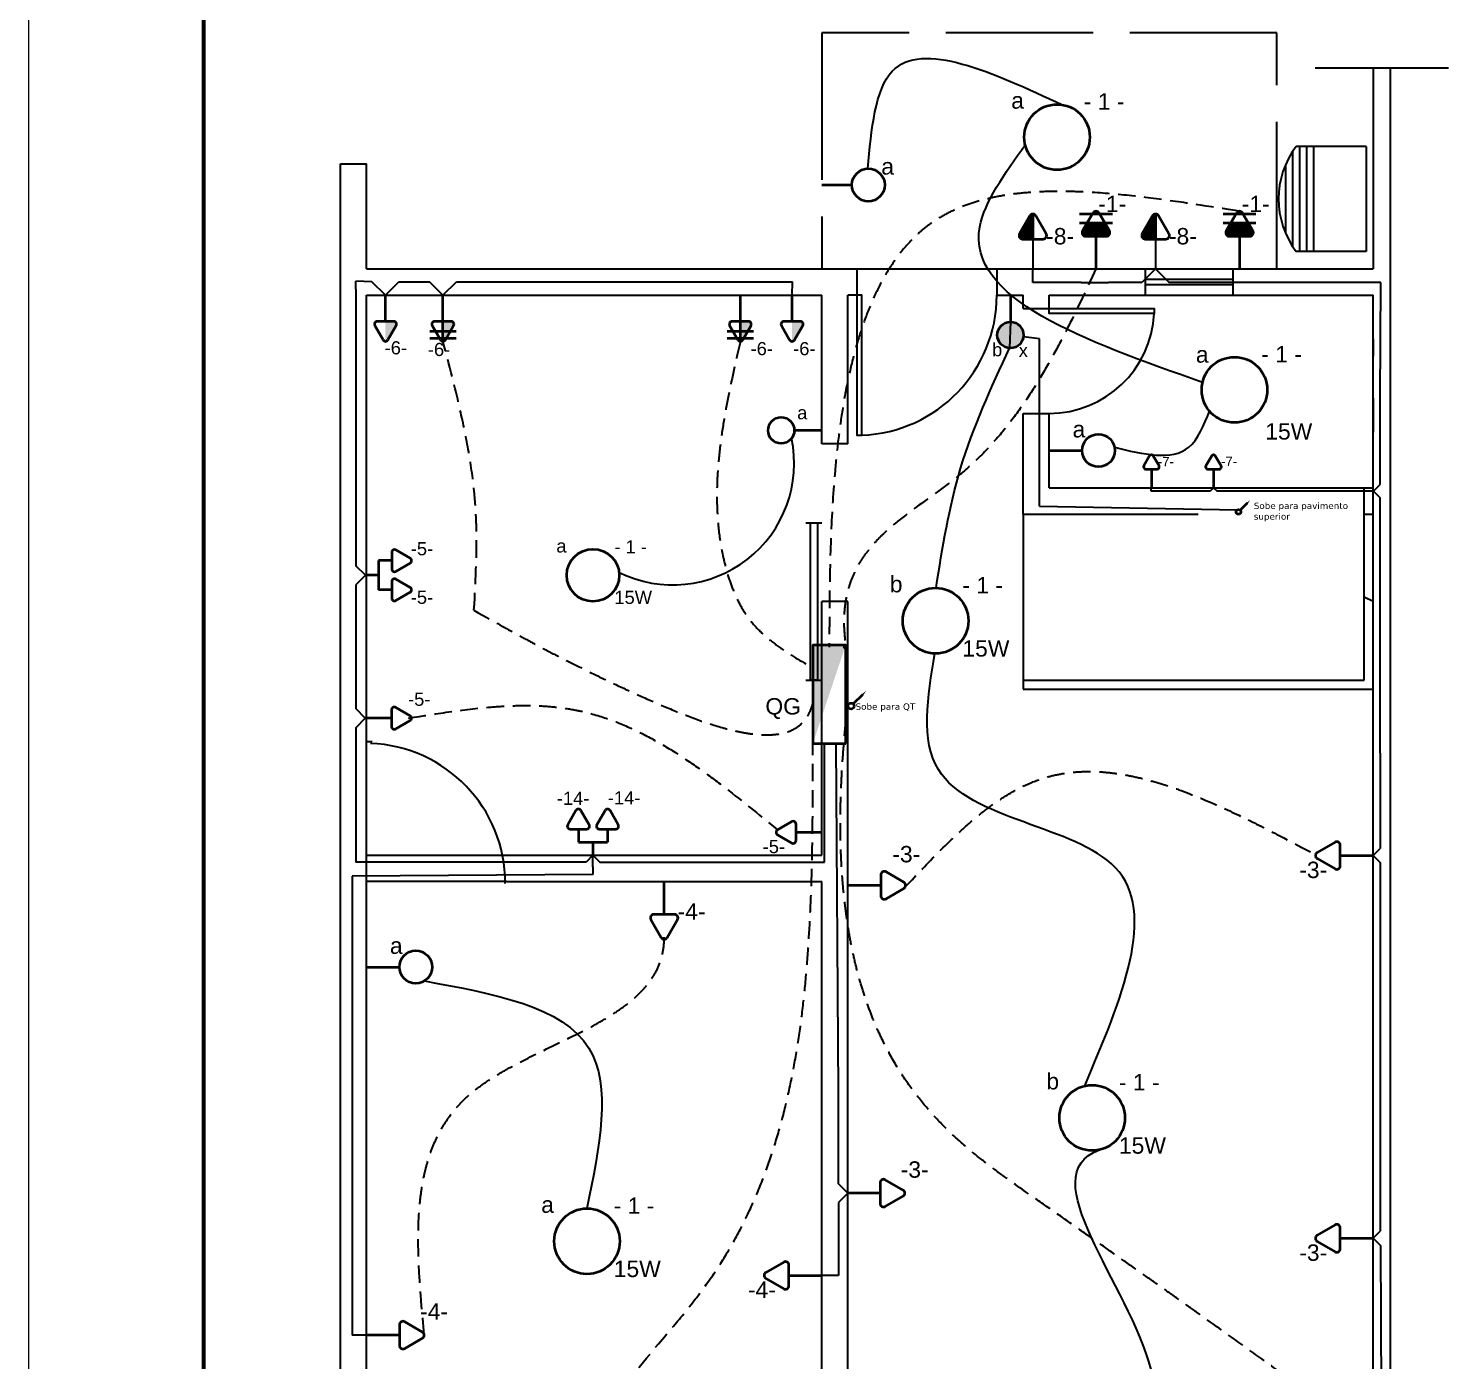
# Model space of a CAD drawing. Header units: millimetres. Extents: x 117864 to 253185, y 7775 to 37034.
# Drawn here: x 117864 to 125978, y 19373 to 26984 of the extents above; entities that cross this region are included whole.
import ezdxf

# ---------------------------------------------------------------- set-up
doc = ezdxf.new("R2010")
doc.units = ezdxf.units.MM
doc.header["$LTSCALE"] = 200
for name, pattern in [('ACAD_ISO02W100', [15, 12, -3]), ('ACAD_ISO04W100', [30, 24, -3, 0, -3]), ('DASHED', [0.75, 0.5, -0.25])]:
    doc.linetypes.add(name, pattern=pattern)
for name, color, linetype, lineweight in [('arquitetonico', 7, 'Continuous', 9), ('Eletrodutos', 4, 'Continuous', 60), ('simbologia', 2, 'Continuous', 40)]:
    doc.layers.add(name, color=color, linetype=linetype, lineweight=lineweight)
doc.layers.add('Texto', color=9, linetype='Continuous')
doc.styles.add('style1', font='arial.ttf')

msp = doc.modelspace()

# ---------------------------------------------------------------- hatches: boundary and pattern name
at = {"layer": 'simbologia'}
h = msp.add_hatch(dxfattribs=at)
h.set_pattern_fill('ANSI31', color=256, scale=10, angle=90.00000000000001)
h.set_pattern_definition([(135, (121950.6251397538, -48767.94797492339), (-0.8838834764831844, -0.8838834764831844), [])])
h.paths.add_polyline_path([(123887.3205080762, 25827.32743199805, 0.577350269192313), (123904.6410161524, 25797.32743199697), (124022.6663141152, 25797.32743199697, 0.577350269192812), (124039.9868221913, 25827.32743199807), (124012.7489979348, 25874.50472749691), (123914.5583323326, 25874.50472749691)], flags=16)
h.paths.add_polyline_path([(123887.3205080762, 25827.32743199805, 0.577350269192313), (123904.6410161524, 25797.32743199697), (124022.6663141152, 25797.32743199697, 0.577350269192812), (124039.9868221913, 25827.32743199807), (123983.3429153915, 25925.43755651234), (123943.9644148758, 25925.43755651234)], flags=17)
h.paths.add_polyline_path([(123980.9741732091, 25929.5403383222, 0.5773502691840379), (123946.3331570582, 25929.54033832219), (123887.3205080762, 25827.32743199805, 0.577350269192313), (123904.6410161524, 25797.32743199697), (124022.6663141152, 25797.32743199697, 0.577350269192812), (124039.9868221913, 25827.32743199807)])
h = msp.add_hatch(dxfattribs=at)
h.set_pattern_fill('ANSI31', color=256, scale=10, angle=90.00000000000001)
h.set_pattern_definition([(135, (122770.6251397538, -48767.94797492338), (-0.8838834764831844, -0.8838834764831844), [])])
h.paths.add_polyline_path([(124707.3205080762, 25827.32743199806, 0.577350269192313), (124724.6410161524, 25797.32743199697), (124842.6663141152, 25797.32743199697, 0.577350269192812), (124859.9868221913, 25827.32743199808), (124832.7489979348, 25874.50472749692), (124734.5583323326, 25874.50472749692)], flags=16)
h.paths.add_polyline_path([(124707.3205080762, 25827.32743199806, 0.577350269192313), (124724.6410161524, 25797.32743199697), (124842.6663141152, 25797.32743199697, 0.577350269192812), (124859.9868221913, 25827.32743199808), (124803.3429153915, 25925.43755651234), (124763.9644148758, 25925.43755651234)], flags=17)
h.paths.add_polyline_path([(124800.9741732091, 25929.54033832221, 0.5773502691840379), (124766.3331570582, 25929.54033832219), (124707.3205080762, 25827.32743199806, 0.577350269192313), (124724.6410161524, 25797.32743199697), (124842.6663141152, 25797.32743199697, 0.577350269192812), (124859.9868221913, 25827.32743199808)])
h = msp.add_hatch(color=256, dxfattribs=at)
h.dxf.hatch_style = 1
h.paths.add_polyline_path([(119965.3268075952, 25286.17423751283, 0.5773502691923222), (119951.4704011343, 25310.17423751353), (119904.2602819493, 25310.17423751353), (119904.2602819493, 25196.40391245376, 0.2679491924281021), (119918.1166884096, 25204.40391245352)])
h = msp.add_hatch(color=256, dxfattribs=at)
h.dxf.hatch_style = 1
h.paths.add_polyline_path([(120293.7922307546, 25286.17423751289, 0.5773502691923222), (120279.9358242938, 25310.17423751359), (120232.7257051088, 25310.17423751359), (120232.7257051088, 25196.40391245382, 0.2679491924281021), (120246.5821115691, 25204.40391245359)])
h = msp.add_hatch(color=256, dxfattribs=at)
h.dxf.hatch_style = 1
h.paths.add_polyline_path([(121992.7433626929, 25286.17423751289, 0.5773502691923222), (121978.8869562321, 25310.17423751359), (121931.6768370471, 25310.17423751359), (121931.6768370471, 25196.40391245382, 0.2679491924281021), (121945.5332435073, 25204.40391245359)])
h = msp.add_hatch(color=256, dxfattribs=at)
h.dxf.hatch_style = 1
h.paths.add_polyline_path([(122288.1835802615, 25286.17423751283, 0.5773502691923222), (122274.3271738006, 25310.17423751353), (122227.1170546156, 25310.17423751353), (122227.1170546156, 25196.40391245376, 0.2679491924281021), (122240.9734610759, 25204.40391245352)])
for points in [[(123474.7525772909, 25160.32837329866, 1), (123474.7525772909, 25310.17423751359, 1)], [(122533.6536651343, 23460.96099540312), (122346.3463348662, 23460.96099540312), (122346.3463348664, 22899.03900459688)]]:
    msp.add_hatch(color=256, dxfattribs=at).paths.add_polyline_path(points)

# ---------------------------------------------------------------- linework, layer by layer
at = {"linetype": 'ACAD_ISO02W100', "lineweight": 30, "ltscale": 0.35}
for p, q in [((124996.6253342854, 26960.02010172853), (122396.6253342854, 26960.02010172853)), ((122396.6253342854, 26960.02010172853), (122396.6253342854, 25610.02010172853)), ((124996.6253342854, 25610.02010172853), (124996.6253342854, 26960.02010172853))]:
    msp.add_line(p, q, dxfattribs=at)
at = {"linetype": 'ACAD_ISO04W100', "lineweight": 30, "ltscale": 0.35}
msp.add_line((125215.1332919832, 26760.02010172853), (125978.1173765876, 26760.02010172853), dxfattribs=at)
at = {"lineweight": 30}
for p, q in [((125546.6253342854, 26760.02010172853), (125546.6253342854, 25610.02010172853)), ((125646.6253342854, 16610.02010172853), (125646.6253342854, 26760.02010172853)), ((125506.6253342854, 26310.02010172853), (125106.6253342854, 26310.02010172853)), ((125126.6253342854, 26310.02010172853), (125126.6253342854, 25710.02010172853)), ((125166.6253342854, 26310.02010172853), (125166.6253342854, 25710.02010172853)), ((125206.6253342854, 26310.02010172853), (125206.6253342854, 25710.02010172853)), ((125506.6253342854, 26310.02010172853), (125506.6253342854, 25710.02010172853)), ((119646.6253342854, 16610.02010172853), (119646.6253342854, 26210.02010172853)), ((119646.6253342854, 26210.02010172853), (119796.6253342854, 26210.02010172853)), ((119796.6253342854, 25610.02010172853), (119796.6253342854, 26210.02010172853)), ((125086.6253342854, 26281.31330105354), (125086.6253342854, 25738.72690240352)), ((125046.6253342854, 26205.97928115118), (125046.6253342854, 25814.06092230589)), ((125506.6253342854, 25710.02010172853), (125106.6253342854, 25710.02010172853)), ((119796.6253342854, 25610.02010172853), (125546.6253342854, 25610.02010172853)), ((122546.6253342854, 25610.02010172853), (122596.6253342854, 25610.02010172853)), ((122596.6253342854, 25610.02010172853), (122596.6253342854, 25460.02010172853)), ((123396.6253342854, 25610.02010172853), (123396.6253342854, 25460.02010172853)), ((124246.6253342854, 25460.02010172853), (124246.6253342854, 25610.02010172853)), ((124746.6253342854, 25460.02010172853), (124746.6253342854, 25610.02010172853)), ((124746.6253342854, 25550.02010172853), (124246.6253342854, 25550.02010172853)), ((124746.6253342854, 25520.02010172853), (124246.6253342854, 25520.02010172853)), ((119796.6253342854, 22260.02010172853), (119796.6253342854, 25460.02010172853)), ((119796.6253342854, 25460.02010172853), (122396.6253342854, 25460.02010172853)), ((122396.6253342854, 24610.02010172853), (122396.6253342854, 25460.02010172853)), ((122596.6253342854, 25460.02010172853), (122546.6253342854, 25460.02010172853)), ((122546.6253342854, 24610.02010172853), (122546.6253342854, 25460.02010172853)), ((123396.6253342854, 25460.02010172853), (123546.6253342854, 25460.02010172853)), ((123546.6253342854, 25385.02010172853), (123546.6253342854, 25460.02010172853)), ((123696.6253342854, 25460.02010172853), (125546.6253342854, 25460.02010172853)), ((123696.6253342854, 25385.02010172853), (123696.6253342854, 25460.02010172853)), ((125546.6253342854, 17760.02010172853), (125546.6253342854, 25460.02010172853)), ((123546.6253342854, 25385.02010172853), (123696.6253342854, 25385.02010172853)), ((125546.6253342854, 24872.52010172853), (125546.6253342854, 24678.09914288751)), ((123546.6253342854, 24210.02010172853), (123546.6253342854, 24785.02010172854)), ((123546.6253342854, 24785.02010172853), (123696.6253342854, 24785.02010172853)), ((123696.6253342854, 24360.02010172853), (123696.6253342854, 24785.02010172853)), ((122546.6253342854, 24610.02010172853), (122396.6253342854, 24610.02010172853)), ((123696.6253342854, 24360.02010172853), (125546.6253342854, 24360.02010172853)), ((123546.6253342854, 24210.02010172853), (124546.6253342854, 24210.02010172853)), ((123546.6253342854, 24210.02010172853), (123546.6253342854, 23210.02010172853)), ((125496.6253342854, 23260.02010172852), (125496.6253342854, 24210.02010172853)), ((125496.6253342854, 24210.02010172853), (125546.6253342854, 24210.02010172853)), ((125546.6253342854, 23210.02010172853), (125546.6253342854, 24210.02010172853)), ((122306.6253342854, 24160.02362204191), (122396.6253342854, 24160.02362204191)), ((122331.6253342854, 24160.02362204191), (122371.6253342854, 24160.02362204191)), ((122331.6253342854, 23260.02362204191), (122331.6253342854, 24160.02362204191)), ((122371.6253342854, 24160.02362204191), (122371.6253342854, 23260.02362204191)), ((122396.6253342854, 22260.02010172853), (122396.6253342854, 23710.02010172853)), ((122546.6253342855, 23710.02010172853), (122396.6253342855, 23710.02010172853)), ((122546.6253342854, 17760.02010172853), (122546.6253342854, 23710.02010172853)), ((125546.6253342854, 23710.02010172853), (125496.6253342854, 23735.02010172854)), ((122306.6253342854, 23260.02362204191), (122396.6253342854, 23260.02362204191)), ((122371.6253342854, 23260.02362204191), (122331.6253342854, 23260.02362204191)), ((123546.6253342854, 23260.02010172853), (125496.6253342854, 23260.02010172853)), ((123546.6253342854, 23210.02010172853), (125546.6253342854, 23210.02010172853)), ((120582.4370165605, 22260.02010172853), (122396.6253342854, 22260.02010172853)), ((119796.6253342854, 16610.02010172853), (119796.6253342854, 22110.02010172853)), ((120596.6253342854, 22110.02010172853), (122396.6253342854, 22110.02010172853)), ((122396.6253342854, 17610.02010172853), (122396.6253342854, 22110.02010172853))]:
    msp.add_line(p, q, dxfattribs=at)
at = {"linetype": 'ACAD_ISO02W100', "lineweight": 30, "ltscale": 0.3}
msp.add_line((125496.6253342854, 24210.02010172853), (125496.6253342855, 24360.02010172853), dxfattribs=at)
at = {"lineweight": 30}
for points in [[(122596.6253342854, 25460.02010172853), (122596.6253342854, 24660.02010172853), (122626.6253342854, 24660.02010172853), (122626.6253342854, 25460.02010172853)], [(123696.6253342854, 25385.02010172853), (124296.6253342854, 25385.02010172853), (124296.6253342854, 25355.02010172853), (123696.6253342854, 25355.02010172853)]]:
    msp.add_lwpolyline(points, close=True, dxfattribs=at)
at = {"color": 0, "lineweight": 30}
msp.add_lwpolyline([(125546.6253342854, 25208.02344821554), (125546.6253342854, 25112.01675524153)], dxfattribs=at)
at = {"lineweight": 30}
msp.add_lwpolyline([(119796.6253342854, 22110.02010172853), (119796.6253342854, 22910.02010172853), (119826.6253342854, 22910.02010172853), (119826.6253342854, 22909.45740383545)], dxfattribs=at)
for centre, radius, start, end in [((125506.6253342854, 26010.02010172853), 500, 143.1301023534785, 216.8698976460003), ((122596.6253342854, 25460.02010172853), 800, 272.1490956271978, 0), ((123696.6253342854, 25385.02010172856), 600, 270, 357.1340160172342), ((119789.0436657785, 22099.9006103689), 800, 0, 87.85090437280164)]:
    msp.add_arc(centre, radius, start, end, dxfattribs=at)
at = {"layer": 'arquitetonico'}
msp.add_line((117864.2424207351, 29211.17200262638), (117864.2424207351, 8211.172002626321), dxfattribs=at)
at = {"layer": 'arquitetonico', "lineweight": 30}
for p, q in [((119789.8104346008, 22260.02010172853), (122389.8104346008, 22260.02010172853)), ((120596.6253342854, 22110.02010172853), (119796.6253342854, 22110.02010172853))]:
    msp.add_line(p, q, dxfattribs=at)
at = {"layer": 'Eletrodutos'}
msp.add_line((118864.2424207351, 28861.17200262638), (118864.2424207351, 8561.172002626321), dxfattribs=at)
at = {"layer": 'Eletrodutos', "lineweight": 30}
for p, q in [((123602.6579156208, 25532.14996160858), (123602.8994410758, 25610.02010172853)), ((124304.2851962894, 25610.02010172853), (124226.4150561694, 25532.14996160858)), ((124304.2851962894, 25610.02010172853), (124382.1553364094, 25532.14996160858)), ((119735.1600162952, 25495.39191437253), (119735.1600162952, 25540)), ((119827.1401918389, 25537.14019183889), (119735.1600162952, 25540)), ((119904.2602819493, 25460.02010172853), (119827.1401918389, 25537.14019183889)), ((119904.2602819493, 25460.02010172853), (119981.3803720596, 25537.14019183889)), ((119981.3803720596, 25537.14019183889), (120155.6056149984, 25537.14019183889)), ((120232.7257051088, 25460.02010172853), (120155.6056149984, 25537.14019183889)), ((120232.7257051088, 25460.02010172853), (120309.8457952192, 25537.14019183889)), ((120309.8457952192, 25537.14019183889), (121854.5567469367, 25537.14019183889)), ((121854.5567469367, 25537.14019183889), (122230, 25537.14019183889)), ((122008.7969271574, 25537.14019183889), (122149.9969645052, 25537.1401918389)), ((122227.1170546156, 25460.02010172853), (122230, 25537.14019183889)), ((123879.7302327491, 25532.14996160858), (123602.6579156208, 25532.14996160858)), ((123879.7302327491, 25532.14996160858), (124035.470512989, 25532.14996160857)), ((124226.4150561694, 25532.14996160858), (124035.470512989, 25532.14996160857)), ((125590.0938413774, 25532.14996160858), (124382.1553364094, 25532.14996160858)), ((125588.0335228909, 24872.58854365174), (125590.0938413774, 25532.14996160858)), ((123640.2789994199, 25210), (123549.0028390369, 25222.31419181376)), ((123640.2789994199, 24254.13786755074), (123640.2789994199, 25210)), ((125588.0335228909, 24378.0506351659), (125588.0335228909, 24872.58854365174)), ((124279.2485715023, 24340.47504370625), (124279.2485715023, 24360.02010172853)), ((124279.2485715023, 24360.02010172853), (124279.2485715023, 24360.02010172853)), ((124280.0018732043, 24360.02010172853), (124279.2485715023, 24359.23780884486)), ((124634.8624192867, 24360.02010172853), (124616.0416863087, 24340.47504370625)), ((124634.8624192867, 24360.02010172853), (124655.1596783542, 24340.47504370625)), ((125550, 24340.01711227502), (125588.0335228909, 24378.05063516589)), ((124616.0416863087, 24340.47504370625), (124279.2485715023, 24340.47504370625)), ((125550, 24340.01711227502), (124655.1596783541, 24340.47504370625)), ((125550, 24340.01711227502), (125588.0335228909, 24301.98358938413)), ((125588.0335228909, 22843.22857280704), (125588.0335228909, 24301.98358938412)), ((123640.2789994199, 24254.13786755074), (124771.4010586327, 24234.17078188514)), ((122413.3810070681, 22221.12922876326), (122413.3810070681, 22899.03900459688)), ((122493.3126671427, 20910), (122480, 22899.03900459688)), ((125588.0335228909, 22843.22857280704), (125588.0335228909, 22298.60419819955)), ((119735.1600162952, 22713.48222526792), (119735.1600162952, 22604.18138865688)), ((125546.6253342854, 22258.56089525344), (125548.0426012869, 22258.56089525344)), ((125548.0164106158, 22258.58708592452), (125588.0335228909, 22298.60419819954)), ((125548.0164106158, 22258.58708592452), (125588.0335228909, 22218.5699736495)), ((121089.8104346008, 22194.49876680551), (121089.8104346008, 22150)), ((125588.0335228909, 22218.5699736495), (125588.0335228909, 20111.8834864131)), ((121089.8104346008, 22150), (119714.2524339072, 22140.10254948123)), ((119714.2524339072, 22140.10254948123), (119714.2524339072, 19517.58452312008)), ((122546.6253342855, 22088.44454394922), (122546.6253342855, 22088.44454394922)), ((122493.3126671427, 20383.31266714272), (122493.3126671427, 20910)), ((122546.6253342854, 20330), (122493.3126671427, 20383.31266714272)), ((122546.6253342854, 20330), (122493.3126671427, 20276.68733285729)), ((122493.3126671427, 20276.68733285728), (122493.3126671427, 19900)), ((125548.0426012869, 20071.84018346702), (125546.6253342854, 20071.84018346702)), ((125548.0164106158, 20071.8663741381), (125588.0335228909, 20111.88348641311)), ((125548.0164106158, 20071.8663741381), (125588.2765592287, 20031.60622552527)), ((125588.2765592287, 20031.60622552526), (125600.5491094709, 17999.92127366853)), ((122493.3126671427, 19900), (122493.3126671427, 19860)), ((122493.3126671427, 19860), (122396.6253342854, 19860)), ((119796.6253342854, 19518.5861848843), (119714.2524339072, 19518.5861848843))]:
    msp.add_line(p, q, dxfattribs=at)
at = {"layer": 'Eletrodutos', "lineweight": 30, "ltscale": 100}
for p, q in [((119735.1600162952, 25495.39191437253), (119735.1600162952, 23914.67052003408)), ((119789.8104346008, 23860.02010172853), (119735.1600162952, 23914.67052003408)), ((119789.8104346008, 23860.02010172853), (119735.1600162952, 23805.36968342298)), ((119735.1600162952, 23805.36968342297), (119735.1600162952, 23097.66223885174)), ((119789.0436657786, 23043.77858936833), (119734.3932474731, 23098.42900767388)), ((119789.0436657786, 23043.77858936833), (119734.3932474731, 22989.12817106281)), ((119735.1600162952, 22989.89493988497), (119735.1600162952, 22713.48222526792)), ((119735.1600162952, 22604.18138865688), (119735.1600162952, 22221.12922876326)), ((121089.8104346008, 22260.02010172853), (121050.9195616355, 22221.12922876326)), ((121089.8104346008, 22194.49876680551), (121089.8104346008, 22260.02010172853)), ((121089.8104346008, 22260.02010172853), (121128.701307566, 22221.12922876326)), ((121050.9195616355, 22221.12922876326), (119735.1600162952, 22221.12922876326)), ((121128.701307566, 22221.12922876326), (122413.3810070681, 22221.12922876326))]:
    msp.add_line(p, q, dxfattribs=at)
at = {"layer": 'Eletrodutos', "lineweight": 30}
msp.add_lwpolyline([(121238.7851285252, 23876.15464827216, 0.6255545410797234), (122224.5700953315, 24642.4103026427, 3.386701794839015)], format="xyb", dxfattribs=at)
for points in [[(122659.8825672722, 26183.60398750359), (122800, 26740), (123773.0896421892, 26547.78866137368)], [(124572.2858311915, 24961.78673585674), (123300, 25850), (123558.8549507384, 26319.7264824685)], [(123049.9614278435, 23787.28838285234), (123190, 24470), (123469.8403138576, 25157.56967200167)], [(124069.3697320405, 24591.14309948729), (124493.9228726714, 24591.14309948729), (124611.8492350241, 24798.44413254994)], [(123898.9493306654, 20942.34862364614), (124073.7655695686, 22190.73689053641), (123063.2807207385, 22749.51250097833), (123042.4536511218, 23412.75530684067)], [(120126.7231669344, 21542.14814217527), (121066.4750668902, 21158.5857927535), (121055.5862903828, 20242.35523864075)], [(123625.091820996, 18059.7118301575), (124279.078909069, 19321.86246239292), (123984.5031499928, 20577.63409434089), (124007.3892446407, 20585.15064006785)]]:
    msp.add_spline(points, degree=3, dxfattribs=at)
at = {"layer": 'Eletrodutos', "linetype": 'DASHED', "lineweight": 30}
for points in [[(124783.6536651337, 25939.54033832198), (123020, 25870), (122440, 23460.96099540312), (122440, 23450)], [(123963.6536651336, 25610.02010172853), (123177.7250075503, 24427.81990386648), (122533.6536651339, 23460.96099540312), (122533.6536651339, 23440), (122520, 23450)], [(120410, 23660), (120420, 24230), (120232.7257051088, 25196.40391245359)], [(121931.6768370471, 25196.40391245359), (121834.0194610743, 23962.4041866064), (121990, 23600), (122346.3463348662, 23330)], [(120410, 23660), (121340, 23180), (122346.3463348662, 23130), (122346.3463348662, 23180), (122340, 23190)], [(120036.6598550534, 23043.77858936833), (120990, 23090), (122144.22967494, 22405.27106895793)], [(120322.3562171962, 15644.06770414868), (121230, 19180), (121760, 19840), (122346.3463348662, 22899.03900459688)], [(122866.1455708791, 22071.12403587369), (123650.0250773065, 22696.44585517311), (125217.8254626551, 22263.88026296454)], [(120126.1455708789, 19518.58618488427), (120360, 20870), (121496.6253342854, 21780.49986513507), (121496.6253342854, 21800.49986513495)]]:
    msp.add_spline(points, degree=3, dxfattribs=at)
msp.add_open_spline([(125289.6461822822, 19110), (124837.4276435993, 19436.26600991381), (124084.2931107503, 19979.63647782218), (122350, 21180), (122533.6536651339, 23010)], degree=3, knots=[0, 0, 0, 0, 2011.31703465853, 3349.690881140742, 3349.690881140742, 3349.690881140742, 3349.690881140742], dxfattribs=at)
at = {"layer": 'simbologia'}
for p, q in [((122396.6253342854, 26090), (122569.2789048301, 26090)), ((123585.5789330004, 25913.31296315056), (123526.5662840186, 25811.10005682672)), ((123602.8994410758, 25923.31296315056), (123602.8994410758, 25781.10005682532)), ((123679.2325981332, 25811.10005682672), (123620.2199491513, 25913.31296315056)), ((123870, 25925.43755651234), (124057.3073302676, 25925.43755651234)), ((124286.9646882141, 25913.31296315056), (124227.9520392322, 25811.10005682672)), ((124304.2851962894, 25923.31296315056), (124304.2851962894, 25781.10005682532)), ((124380.6183533469, 25811.10005682672), (124321.6057043649, 25913.31296315056)), ((124690, 25925.43755651234), (124877.3073302676, 25925.43755651234)), ((123870, 25874.50472749691), (124057.3073302676, 25874.50472749691)), ((124690, 25874.50472749692), (124877.3073302676, 25874.50472749692)), ((123543.8867920942, 25781.10005682532), (123661.9120900575, 25781.10005682532)), ((123963.6536651336, 25797.32743199697), (123963.6536651336, 25610.02010172853)), ((124245.2725473078, 25781.10005682532), (124363.2978452711, 25781.10005682532)), ((124783.6536651336, 25797.32743199697), (124783.6536651336, 25610.02010172854)), ((119904.2602819493, 25310.17423751359), (119904.2602819493, 25460.02010172853)), ((120232.7257051088, 25310.17423751359), (120232.7257051088, 25460.02010172853)), ((121931.6768370471, 25310.17423751359), (121931.6768370471, 25460.02010172853)), ((122227.1170546156, 25310.17423751359), (122227.1170546156, 25460.02010172853)), ((123474.752577291, 25460.02010172853), (123474.752577291, 25310.17423751359)), ((120307.6486372158, 25253.28907498359), (120157.8027730017, 25253.28907498359)), ((120232.7257051088, 25196.40391245359), (120232.7257051088, 25310.17423751359)), ((122006.5997691541, 25253.28907498359), (121856.75390494, 25253.28907498359)), ((121931.6768370471, 25196.40391245359), (121931.6768370471, 25310.17423751359)), ((120307.6486372158, 25212.54281177107), (120157.8027730017, 25212.54281177107)), ((122006.5997691541, 25212.54281177107), (121856.75390494, 25212.54281177107)), ((122396.6253342854, 24687.90545135597), (122239.9645703858, 24687.90545135597)), ((123696.6253342854, 24572.52010172853), (123883.9326645539, 24572.52010172853)), ((124280.0018732043, 24467.15900531561), (124280.0018732043, 24360.02010172853)), ((124634.8624192867, 24467.15900531561), (124634.8624192867, 24360.02010172853)), ((124827.8187863592, 24272.30932118538), (124787.3155588903, 24231.80609371711)), ((119939.6562988148, 23943.48789725855), (119864.7333667078, 23943.48789725855)), ((119864.7333667078, 23943.48789725855), (119864.7333667078, 23776.55230619839)), ((119864.7333667078, 23860.02010172853), (119789.8104346008, 23860.02010172853)), ((119939.6562988148, 23776.55230619839), (119864.7333667078, 23776.55230619839)), ((122629.2849458325, 23177.41925000867), (122576.8694912482, 23125.00379542521)), ((119938.8895299935, 23043.77858936833), (119789.0436657786, 23043.77858936833)), ((121006.3426390707, 22409.86596594253), (121006.3426390707, 22334.94303383553)), ((121173.2782301309, 22409.86596594253), (121173.2782301309, 22334.94303383553)), ((121006.3426390707, 22334.94303383553), (121173.2782301309, 22334.94303383553)), ((121089.8104346008, 22334.94303383553), (121089.8104346008, 22260.02010172853)), ((122250, 22391.41466249753), (122396.6253342854, 22391.41466249753)), ((125359.318004017, 22258.56089525344), (125546.6253342854, 22258.56089525344)), ((121496.6253342854, 21922.71277146009), (121496.6253342854, 22110.02010172853)), ((122733.9326645539, 22088.44454394922), (122546.6253342855, 22088.44454394922)), ((119796.6253342854, 21621.8763066993), (119983.9326645539, 21621.8763066993)), ((122730, 20330), (122546.6253342854, 20330)), ((125359.318004017, 20071.84018346702), (125546.6253342854, 20071.84018346702)), ((122209.318004017, 19860.02010172853), (122396.6253342854, 19860.02010172853)), ((119983.9326645539, 19518.5861848843), (119796.6253342854, 19518.5861848843))]:
    msp.add_line(p, q, dxfattribs=at)
at = {"layer": 'simbologia', "linetype": 'Continuous'}
for p, q in [((123602.8994410758, 25849.17987075972), (123568.444337924, 25883.63497391154)), ((123602.8994410758, 25850.94763771268), (123569.0913855367, 25884.75569325176)), ((123602.8994410758, 25852.71540466565), (123569.7384331495, 25885.87641259197)), ((123602.8994410758, 25854.48317161862), (123570.3854807623, 25886.99713193216)), ((123602.8994410758, 25856.25093857158), (123571.032528375, 25888.11785127236)), ((123602.8994410758, 25858.01870552455), (123571.6795759878, 25889.23857061256)), ((123602.8994410758, 25859.78647247751), (123572.3266236005, 25890.35928995279)), ((123602.8994410758, 25861.55423943049), (123572.9736712133, 25891.48000929298)), ((123602.8994410758, 25863.32200638345), (123573.6207188261, 25892.60072863317)), ((123602.8994410758, 25865.08977333641), (123574.2677664388, 25893.72144797338)), ((123602.8994410758, 25866.85754028938), (123574.9148140516, 25894.84216731359)), ((123602.8994410758, 25868.62530724236), (123575.5618616644, 25895.9628866538)), ((123602.8994410758, 25870.39307419531), (123576.2089092771, 25897.08360599399)), ((123602.8994410758, 25872.16084114827), (123576.8559568899, 25898.20432533418)), ((123602.8994410758, 25873.92860810124), (123577.5030045027, 25899.32504467439)), ((123602.8994410758, 25875.69637505422), (123578.1500521154, 25900.4457640146)), ((123602.8994410758, 25877.46414200717), (123578.7970997282, 25901.56648335481)), ((123602.8994410758, 25879.23190896014), (123579.4441473409, 25902.687202695)), ((123602.8994410758, 25880.9996759131), (123580.0911949537, 25903.80792203519)), ((123602.8994410758, 25882.76744286608), (123580.7382425665, 25904.92864137542)), ((123602.8994410758, 25884.53520981903), (123581.3852901792, 25906.04936071561)), ((123602.8994410758, 25886.302976772), (123582.032337792, 25907.1700800558)), ((123602.8994410758, 25888.07074372497), (123582.6793854048, 25908.29079939601)), ((123602.8994410758, 25889.83851067795), (123583.3264330175, 25909.41151873622)), ((123602.8994410758, 25891.6062776309), (123583.9734806303, 25910.53223807641)), ((123602.8994410758, 25893.37404458386), (123584.6205282431, 25911.65295741661)), ((123602.8994410758, 25895.14181153683), (123585.2675758558, 25912.77367675683)), ((123602.8994410758, 25896.90957848981), (123585.9228016959, 25913.88621786967)), ((123602.8994410758, 25898.67734544276), (123586.6307267993, 25914.94605971931)), ((123602.8994410758, 25900.44511239574), (123587.3962634792, 25915.94828999233)), ((123602.8994410758, 25902.21287934871), (123588.2179642194, 25916.89435620516)), ((123602.8994410758, 25903.98064630167), (123589.0950879364, 25917.78499944105)), ((123602.8994410758, 25905.74841325465), (123590.0275548595, 25918.62029947093)), ((123602.8994410758, 25907.5161802076), (123591.0159417539, 25919.3996795295)), ((123602.8994410758, 25909.28394716057), (123592.0615168069, 25920.12187142951)), ((123602.8994410758, 25911.05171411354), (123593.1663192359, 25920.78483595344)), ((123602.8994410758, 25912.81948106652), (123594.3332957951, 25921.38562634723)), ((123602.8994410758, 25914.58724801947), (123595.5665170043, 25921.92017209096)), ((123602.8994410758, 25916.35501497243), (123596.871514, 25922.38294204825)), ((123602.8994410758, 25918.1227819254), (123598.2558104289, 25922.76641257232)), ((123602.8994410758, 25919.89054887838), (123599.7297910763, 25923.06019887791)), ((123602.8994410758, 25921.65831583133), (123601.3081957912, 25923.24956111598)), ((124304.2851962894, 25849.17987075972), (124269.8300931376, 25883.63497391154)), ((124304.2851962894, 25850.94763771268), (124270.4771407503, 25884.75569325176)), ((124304.2851962894, 25852.71540466565), (124271.1241883631, 25885.87641259197)), ((124304.2851962894, 25854.48317161862), (124271.7712359759, 25886.99713193216)), ((124304.2851962894, 25856.25093857158), (124272.4182835886, 25888.11785127236)), ((124304.2851962894, 25858.01870552455), (124273.0653312014, 25889.23857061256)), ((124304.2851962894, 25859.78647247751), (124273.7123788142, 25890.35928995279)), ((124304.2851962894, 25861.55423943049), (124274.3594264269, 25891.48000929298)), ((124304.2851962894, 25863.32200638345), (124275.0064740397, 25892.60072863317)), ((124304.2851962894, 25865.08977333641), (124275.6535216524, 25893.72144797338)), ((124304.2851962894, 25866.85754028938), (124276.3005692652, 25894.84216731359)), ((124304.2851962894, 25868.62530724236), (124276.947616878, 25895.9628866538)), ((124304.2851962894, 25870.39307419531), (124277.5946644908, 25897.08360599399)), ((124304.2851962894, 25872.16084114827), (124278.2417121035, 25898.20432533418)), ((124304.2851962894, 25873.92860810124), (124278.8887597163, 25899.32504467439)), ((124304.2851962894, 25875.69637505422), (124279.535807329, 25900.4457640146)), ((124304.2851962894, 25877.46414200717), (124280.1828549418, 25901.56648335481)), ((124304.2851962894, 25879.23190896014), (124280.8299025546, 25902.687202695)), ((124304.2851962894, 25880.9996759131), (124281.4769501673, 25903.80792203519)), ((124304.2851962894, 25882.76744286608), (124282.1239977801, 25904.92864137542)), ((124304.2851962894, 25884.53520981903), (124282.7710453929, 25906.04936071561)), ((124304.2851962894, 25886.302976772), (124283.4180930056, 25907.1700800558)), ((124304.2851962894, 25888.07074372497), (124284.0651406184, 25908.29079939601)), ((124304.2851962894, 25889.83851067795), (124284.7121882311, 25909.41151873622)), ((124304.2851962894, 25891.6062776309), (124285.3592358439, 25910.53223807641)), ((124304.2851962894, 25893.37404458386), (124286.0062834567, 25911.65295741661)), ((124304.2851962894, 25895.14181153683), (124286.6533310694, 25912.77367675683)), ((124304.2851962894, 25896.90957848981), (124287.3085569096, 25913.88621786967)), ((124304.2851962894, 25898.67734544276), (124288.0164820129, 25914.94605971931)), ((124304.2851962894, 25900.44511239574), (124288.7820186928, 25915.94828999233)), ((124304.2851962894, 25902.21287934871), (124289.603719433, 25916.89435620516)), ((124304.2851962894, 25903.98064630167), (124290.4808431501, 25917.78499944105)), ((124304.2851962894, 25905.74841325465), (124291.4133100731, 25918.62029947093)), ((124304.2851962894, 25907.5161802076), (124292.4016969675, 25919.3996795295)), ((124304.2851962894, 25909.28394716057), (124293.4472720205, 25920.12187142951)), ((124304.2851962894, 25911.05171411354), (124294.5520744495, 25920.78483595344)), ((124304.2851962894, 25912.81948106652), (124295.7190510087, 25921.38562634723)), ((124304.2851962894, 25914.58724801947), (124296.9522722179, 25921.92017209096)), ((124304.2851962894, 25916.35501497243), (124298.2572692136, 25922.38294204825)), ((124304.2851962894, 25918.1227819254), (124299.6415656425, 25922.76641257232)), ((124304.2851962894, 25919.89054887838), (124301.1155462899, 25923.06019887791)), ((124304.2851962894, 25921.65831583133), (124302.6939510048, 25923.24956111598)), ((123545.4678013496, 25781.10005682532), (123523.9448601396, 25802.62299803532)), ((123547.2355683025, 25781.10005682532), (123524.1294617551, 25804.20616337282)), ((123549.0033352555, 25781.10005682532), (123524.4192298933, 25805.68416218751)), ((123550.7711022085, 25781.10005682532), (123524.7991957685, 25807.07196326525)), ((123552.5388691614, 25781.10005682531), (123525.2588288798, 25808.38009710697)), ((123554.3066361144, 25781.10005682532), (123525.7905067986, 25809.61618614112)), ((123556.0744030674, 25781.10005682532), (123526.3886277296, 25810.78583216309)), ((123557.8421700203, 25781.10005682534), (123527.0332907071, 25811.90893613861)), ((123559.6099369733, 25781.10005682532), (123527.6803383198, 25813.02965547881)), ((123561.3777039263, 25781.10005682532), (123528.3273859326, 25814.150374819)), ((123563.1454708792, 25781.10005682532), (123528.9744335454, 25815.27109415921)), ((123564.9132378322, 25781.10005682534), (123529.6214811581, 25816.39181349942)), ((123566.6810047852, 25781.10005682532), (123530.2685287709, 25817.51253283961)), ((123568.4487717381, 25781.10005682532), (123530.9155763837, 25818.6332521798)), ((123570.2165386911, 25781.10005682532), (123531.5626239964, 25819.75397152003)), ((123571.9843056441, 25781.10005682532), (123532.2096716092, 25820.87469086023)), ((123573.752072597, 25781.10005682532), (123532.8567192219, 25821.99541020041)), ((123575.51983955, 25781.10005682532), (123533.5037668347, 25823.11612954062)), ((123577.287606503, 25781.10005682532), (123534.1508144475, 25824.23684888083)), ((123579.0553734559, 25781.10005682534), (123534.7978620602, 25825.35756822104)), ((123580.8231404089, 25781.10005682532), (123535.444909673, 25826.47828756124)), ((123582.5909073619, 25781.10005682532), (123536.0919572858, 25827.59900690142)), ((123584.3586743148, 25781.10005682532), (123536.7390048985, 25828.71972624163)), ((123586.1264412678, 25781.10005682532), (123537.3860525113, 25829.84044558185)), ((123587.8942082208, 25781.10005682532), (123538.0331001241, 25830.96116492205)), ((123589.6619751737, 25781.10005682532), (123538.6801477368, 25832.08188426224)), ((123591.4297421267, 25781.10005682532), (123539.3271953496, 25833.20260360245)), ((123593.1975090797, 25781.10005682532), (123539.9742429623, 25834.32332294266)), ((123594.9652760326, 25781.10005682532), (123540.6212905751, 25835.44404228285)), ((123596.7330429856, 25781.10005682532), (123541.2683381879, 25836.56476162306)), ((123598.5008099386, 25781.10005682532), (123541.9153858006, 25837.68548096325)), ((123600.2685768915, 25781.10005682532), (123542.5624334134, 25838.80620030346)), ((123602.0363438445, 25781.10005682532), (123543.2094810262, 25839.92691964367)), ((123602.8994410758, 25782.00472654699), (123543.8565286389, 25841.04763898387)), ((123602.8994410758, 25783.77249349996), (123544.5035762517, 25842.16835832407)), ((123602.8994410758, 25785.54026045292), (123545.1506238645, 25843.28907766427)), ((123602.8994410758, 25787.3080274059), (123545.7976714772, 25844.40979700448)), ((123602.8994410758, 25789.07579435885), (123546.44471909, 25845.53051634468)), ((123602.8994410758, 25790.84356131182), (123547.0917667028, 25846.65123568487)), ((123602.8994410758, 25792.61132826479), (123547.7388143155, 25847.77195502508)), ((123602.8994410758, 25794.37909521777), (123548.3858619283, 25848.89267436528)), ((123602.8994410758, 25796.14686217072), (123549.0329095411, 25850.01339370548)), ((123602.8994410758, 25797.9146291237), (123549.6799571538, 25851.13411304567)), ((123602.8994410758, 25799.68239607666), (123550.3270047666, 25852.25483238589)), ((123602.8994410758, 25801.45016302963), (123550.9740523793, 25853.3755517261)), ((123602.8994410758, 25803.21792998259), (123551.6210999921, 25854.49627106628)), ((123602.8994410758, 25804.98569693556), (123552.2681476049, 25855.61699040649)), ((123602.8994410758, 25806.75346388853), (123552.9151952176, 25856.7377097467)), ((123602.8994410758, 25808.52123084149), (123553.5622428304, 25857.8584290869)), ((123602.8994410758, 25810.28899779446), (123554.2092904431, 25858.97914842711)), ((123602.8994410758, 25812.05676474742), (123554.8563380559, 25860.09986776731)), ((123602.8994410758, 25813.82453170039), (123555.5033856687, 25861.2205871075)), ((123602.8994410758, 25815.59229865336), (123556.1504332815, 25862.34130644772)), ((123602.8994410758, 25817.36006560634), (123556.7974808942, 25863.46202578793)), ((123602.8994410758, 25819.12783255929), (123557.444528507, 25864.58274512812)), ((123602.8994410758, 25820.89559951225), (123558.0915761197, 25865.70346446832)), ((123602.8994410758, 25822.66336646522), (123558.7386237325, 25866.82418380852)), ((123602.8994410758, 25824.4311334182), (123559.3856713453, 25867.94490314875)), ((123602.8994410758, 25826.19890037115), (123560.032718958, 25869.06562248894)), ((123602.8994410758, 25827.96666732412), (123560.6797665708, 25870.18634182912)), ((123602.8994410758, 25829.73443427708), (123561.3268141836, 25871.30706116933)), ((123602.8994410758, 25831.50220123006), (123561.9738617963, 25872.42778050955)), ((123602.8994410758, 25833.26996818301), (123562.6209094091, 25873.54849984974)), ((123602.8994410758, 25835.03773513598), (123563.2679570218, 25874.66921918993)), ((123602.8994410758, 25836.80550208894), (123563.9150046346, 25875.78993853014)), ((123602.8994410758, 25838.57326904192), (123564.5620522474, 25876.91065787035)), ((123602.8994410758, 25840.34103599488), (123565.2090998601, 25878.03137721054)), ((123602.8994410758, 25842.10880294784), (123565.8561474729, 25879.15209655074)), ((123602.8994410758, 25843.87656990081), (123566.5031950857, 25880.27281589094)), ((123602.8994410758, 25845.64433685379), (123567.1502426984, 25881.39353523115)), ((123602.8994410758, 25847.41210380674), (123567.7972903112, 25882.51425457135)), ((124246.8535565632, 25781.10005682532), (124225.3306153532, 25802.62299803532)), ((124248.6213235162, 25781.10005682532), (124225.5152169687, 25804.20616337282)), ((124250.3890904691, 25781.10005682532), (124225.8049851069, 25805.68416218751)), ((124252.1568574221, 25781.10005682532), (124226.1849509822, 25807.07196326525)), ((124253.9246243751, 25781.10005682531), (124226.6445840934, 25808.38009710697)), ((124255.692391328, 25781.10005682532), (124227.1762620122, 25809.61618614112)), ((124257.460158281, 25781.10005682532), (124227.7743829432, 25810.78583216309)), ((124259.227925234, 25781.10005682534), (124228.4190459207, 25811.90893613861)), ((124260.9956921869, 25781.10005682532), (124229.0660935334, 25813.02965547881)), ((124262.7634591399, 25781.10005682532), (124229.7131411462, 25814.150374819)), ((124264.5312260929, 25781.10005682532), (124230.360188759, 25815.27109415921)), ((124266.2989930458, 25781.10005682534), (124231.0072363717, 25816.39181349942)), ((124268.0667599988, 25781.10005682532), (124231.6542839845, 25817.51253283961)), ((124269.8345269518, 25781.10005682532), (124232.3013315973, 25818.6332521798)), ((124271.6022939047, 25781.10005682532), (124232.94837921, 25819.75397152003)), ((124273.3700608577, 25781.10005682532), (124233.5954268228, 25820.87469086023)), ((124275.1378278107, 25781.10005682532), (124234.2424744356, 25821.99541020041)), ((124276.9055947636, 25781.10005682532), (124234.8895220483, 25823.11612954062)), ((124278.6733617166, 25781.10005682532), (124235.5365696611, 25824.23684888083)), ((124280.4411286696, 25781.10005682534), (124236.1836172739, 25825.35756822104)), ((124282.2088956225, 25781.10005682532), (124236.8306648866, 25826.47828756124)), ((124283.9766625755, 25781.10005682532), (124237.4777124994, 25827.59900690142)), ((124285.7444295285, 25781.10005682532), (124238.1247601121, 25828.71972624163)), ((124287.5121964814, 25781.10005682532), (124238.7718077249, 25829.84044558185)), ((124289.2799634344, 25781.10005682532), (124239.4188553377, 25830.96116492205)), ((124291.0477303873, 25781.10005682532), (124240.0659029504, 25832.08188426224)), ((124292.8154973403, 25781.10005682532), (124240.7129505632, 25833.20260360245)), ((124294.5832642933, 25781.10005682532), (124241.359998176, 25834.32332294266)), ((124296.3510312463, 25781.10005682532), (124242.0070457887, 25835.44404228285)), ((124298.1187981992, 25781.10005682532), (124242.6540934015, 25836.56476162306)), ((124299.8865651522, 25781.10005682532), (124243.3011410143, 25837.68548096325)), ((124301.6543321052, 25781.10005682532), (124243.948188627, 25838.80620030346)), ((124303.4220990581, 25781.10005682532), (124244.5952362398, 25839.92691964367)), ((124304.2851962894, 25782.00472654699), (124245.2422838526, 25841.04763898387)), ((124304.2851962894, 25783.77249349996), (124245.8893314653, 25842.16835832407)), ((124304.2851962894, 25785.54026045292), (124246.5363790781, 25843.28907766427)), ((124304.2851962894, 25787.3080274059), (124247.1834266908, 25844.40979700448)), ((124304.2851962894, 25789.07579435885), (124247.8304743036, 25845.53051634468)), ((124304.2851962894, 25790.84356131182), (124248.4775219164, 25846.65123568487)), ((124304.2851962894, 25792.61132826479), (124249.1245695291, 25847.77195502508)), ((124304.2851962894, 25794.37909521777), (124249.7716171419, 25848.89267436528)), ((124304.2851962894, 25796.14686217072), (124250.4186647547, 25850.01339370548)), ((124304.2851962894, 25797.9146291237), (124251.0657123674, 25851.13411304567)), ((124304.2851962894, 25799.68239607666), (124251.7127599802, 25852.25483238589)), ((124304.2851962894, 25801.45016302963), (124252.3598075929, 25853.3755517261)), ((124304.2851962894, 25803.21792998259), (124253.0068552057, 25854.49627106628)), ((124304.2851962894, 25804.98569693556), (124253.6539028185, 25855.61699040649)), ((124304.2851962894, 25806.75346388853), (124254.3009504312, 25856.7377097467)), ((124304.2851962894, 25808.52123084149), (124254.947998044, 25857.8584290869)), ((124304.2851962894, 25810.28899779446), (124255.5950456568, 25858.97914842711)), ((124304.2851962894, 25812.05676474742), (124256.2420932695, 25860.09986776731)), ((124304.2851962894, 25813.82453170039), (124256.8891408823, 25861.2205871075)), ((124304.2851962894, 25815.59229865336), (124257.5361884951, 25862.34130644772)), ((124304.2851962894, 25817.36006560634), (124258.1832361078, 25863.46202578793)), ((124304.2851962894, 25819.12783255929), (124258.8302837206, 25864.58274512812)), ((124304.2851962894, 25820.89559951225), (124259.4773313334, 25865.70346446832)), ((124304.2851962894, 25822.66336646522), (124260.1243789461, 25866.82418380852)), ((124304.2851962894, 25824.4311334182), (124260.7714265589, 25867.94490314875)), ((124304.2851962894, 25826.19890037115), (124261.4184741716, 25869.06562248894)), ((124304.2851962894, 25827.96666732412), (124262.0655217844, 25870.18634182912)), ((124304.2851962894, 25829.73443427708), (124262.7125693972, 25871.30706116933)), ((124304.2851962894, 25831.50220123006), (124263.3596170099, 25872.42778050955)), ((124304.2851962894, 25833.26996818301), (124264.0066646227, 25873.54849984974)), ((124304.2851962894, 25835.03773513598), (124264.6537122355, 25874.66921918993)), ((124304.2851962894, 25836.80550208894), (124265.3007598482, 25875.78993853014)), ((124304.2851962894, 25838.57326904192), (124265.947807461, 25876.91065787035)), ((124304.2851962894, 25840.34103599488), (124266.5948550738, 25878.03137721054)), ((124304.2851962894, 25842.10880294784), (124267.2419026865, 25879.15209655074)), ((124304.2851962894, 25843.87656990081), (124267.8889502993, 25880.27281589094)), ((124304.2851962894, 25845.64433685379), (124268.5359979121, 25881.39353523115)), ((124304.2851962894, 25847.41210380674), (124269.1830455248, 25882.51425457135)), ((123543.6991541775, 25781.10093704439), (123523.887672313, 25800.91241890892)), ((123541.8257908598, 25781.20653340913), (123523.9932686777, 25799.03905559122)), ((123539.7271539544, 25781.53740336155), (123524.3241386302, 25796.94041868583)), ((123537.2707291803, 25782.22606118277), (123525.0127964514, 25794.48399391165)), ((123534.0331590804, 25783.69586432973), (123526.4825995983, 25791.24642381174)), ((124245.0849093912, 25781.10093704439), (124225.2734275266, 25800.91241890892)), ((124243.2115460734, 25781.20653340913), (124225.3790238914, 25799.03905559122)), ((124241.1129091681, 25781.53740336155), (124225.7098938438, 25796.94041868583)), ((124238.6564843939, 25782.22606118277), (124226.398551665, 25794.48399391165)), ((124235.418914294, 25783.69586432973), (124227.8683548119, 25791.24642381174))]:
    msp.add_line(p, q, dxfattribs=at)
at = {"layer": 'simbologia', "lineweight": 30}
for p, q in [((123602.8994410758, 25781.10005682532), (123602.8994410758, 25616.63498010696)), ((124304.2851962894, 25781.10005682532), (124304.2851962894, 25616.63498010696)), ((123602.8994410758, 25616.63498010696), (123602.8994410758, 25610.02010172853)), ((124304.2851962894, 25616.63498010696), (124304.2851962894, 25610.02010172853)), ((123474.752577291, 25310.17423751359), (123469.8403138576, 25157.56967200167))]:
    msp.add_line(p, q, dxfattribs=at)
at = {"layer": 'simbologia'}
for points in [[(123904.641016152, 25797.32743199697), (124022.6663141155, 25797.32743199697, 0.5773502691926202), (124039.9868221912, 25827.32743199836), (123980.9741732091, 25929.5403383222, 0.5773502691838251), (123946.3331570582, 25929.5403383222), (123887.3205080764, 25827.32743199836, 0.577350269192285)], [(124724.641016152, 25797.32743199697), (124842.6663141155, 25797.32743199697, 0.5773502691926202), (124859.9868221912, 25827.32743199837), (124800.9741732091, 25929.54033832221, 0.5773502691838251), (124766.3331570582, 25929.54033832221), (124707.3205080764, 25827.32743199837, 0.577350269192285)], [(119951.4704011346, 25310.17423751359), (119857.0501627638, 25310.17423751359, 0.5773502691924053), (119843.1937563033, 25286.17423751266), (119890.4038754889, 25204.40391245359, 0.5773502691837855), (119918.1166884097, 25204.40391245359), (119965.3268075951, 25286.17423751266, 0.5773502691924604)], [(120279.9358242941, 25310.17423751359), (120185.5155859234, 25310.17423751359, 0.5773502691921903), (120171.6591794628, 25286.17423751266), (120218.8692986484, 25204.40391245359, 0.5773502691841756), (120246.5821115691, 25204.40391245359), (120293.7922307545, 25286.17423751266, 0.577350269192285)], [(121978.8869562323, 25310.17423751359), (121884.4667178617, 25310.17423751359, 0.5773502691921903), (121870.6103114011, 25286.17423751266), (121917.8204305867, 25204.40391245359, 0.5773502691841756), (121945.5332435073, 25204.40391245359), (121992.7433626928, 25286.17423751266, 0.577350269192285)], [(122274.3271738009, 25310.17423751359), (122179.9069354301, 25310.17423751359, 0.5773502691924053), (122166.0505289696, 25286.17423751266), (122213.2606481552, 25204.40391245359, 0.5773502691837855), (122240.973461076, 25204.40391245359), (122288.1835802614, 25286.17423751266, 0.5773502691924604)], [(124246.2469181761, 24467.15900531561), (124313.7568282326, 24467.15900531561, 0.5773502691924053), (124323.6640766149, 24484.31886287781), (124289.9091215865, 24542.78415999294, 0.5773502691837855), (124270.0946248221, 24542.78415999294), (124236.3396697938, 24484.31886287781, 0.5773502691924604)], [(124601.1074642585, 24467.15900531561), (124668.617374315, 24467.15900531561, 0.5773502691924053), (124678.5246226973, 24484.31886287781), (124644.7696676689, 24542.78415999294, 0.5773502691837855), (124624.9551709045, 24542.78415999294), (124591.2002158762, 24484.31886287781, 0.5773502691924604)], [(119939.6562988148, 23990.6980164441), (119939.6562988148, 23896.27777807301, 0.5773502691904195), (119963.6562988148, 23882.42137161243), (120045.4266238757, 23929.63149079826, 0.5773502691871351), (120045.4266238757, 23957.34430371887), (119963.6562988148, 24004.55442290459, 0.5773502691908418)], [(119939.6562988148, 23823.76242538396), (119939.6562988148, 23729.34218701276, 0.5773502691910171), (119963.6562988148, 23715.48578055227), (120045.4266238757, 23762.6958997381, 0.5773502691868615), (120045.4266238757, 23790.40871265871), (119963.6562988148, 23837.61883184444, 0.5773502691908418)], [(119938.8895299935, 23090.98870855369), (119938.8895299935, 22996.56847018287, 0.5773502691924053), (119962.8895299945, 22982.71206372239), (120044.6598550535, 23029.92218290793, 0.5773502691837855), (120044.6598550535, 23057.63499582873), (119962.8895299945, 23104.84511501419, 0.5773502691924604)], [(120959.1325198852, 22409.86596594253), (121053.5527582562, 22409.86596594253, 0.5773502691904195), (121067.4091647168, 22433.86596594253), (121020.199045531, 22515.63629100346, 0.5773502691871351), (120992.4862326104, 22515.63629100346), (120945.2761134247, 22433.86596594253, 0.5773502691908418)], [(121126.0681109453, 22409.86596594253), (121220.4883493165, 22409.86596594253, 0.5773502691910171), (121234.344755777, 22433.86596594253), (121187.1346365911, 22515.63629100346, 0.5773502691868615), (121159.4218236705, 22515.63629100346), (121112.2117044848, 22433.86596594253, 0.5773502691908418)], [(122250, 22344.20454331217), (122250, 22438.62478168299, 0.5773502691924053), (122225.9999999991, 22452.48118814348), (122144.22967494, 22405.27106895793, 0.5773502691837855), (122144.22967494, 22377.55825603713), (122225.9999999991, 22330.34813685167, 0.5773502691924604)], [(125359.318004017, 22199.54824627173), (125359.318004017, 22317.57354423526, 0.5773502691924053), (125329.3180040156, 22334.89405231088), (125227.1050976918, 22275.88140332897, 0.5773502691837855), (125227.1050976918, 22241.24038717797), (125329.3180040156, 22182.22773819612, 0.5773502691924604)], [(122733.9326645539, 22147.45719293092), (122733.9326645539, 22029.43189496739, 0.5773502691924053), (122763.9326645553, 22012.11138689178), (122866.1455708791, 22071.12403587369, 0.5773502691837855), (122866.1455708791, 22105.76505202469), (122763.9326645553, 22164.77770100654, 0.5773502691924604)], [(121555.6379832671, 21922.71277146009), (121437.6126853036, 21922.71277146009, 0.5773502691924053), (121420.292177228, 21892.71277145869), (121479.3048262099, 21790.49986513485, 0.5773502691837855), (121513.9458423609, 21790.49986513485), (121572.9584913427, 21892.71277145869, 0.5773502691924604)], [(122730, 20389.0126489817), (122730, 20270.98735101818, 0.5773502691924053), (122760.0000000014, 20253.66684294256), (122862.2129063252, 20312.67949192447, 0.5773502691837855), (122862.2129063252, 20347.32050807547), (122760.0000000014, 20406.33315705732, 0.5773502691924604)], [(125359.318004017, 20012.82753448532), (125359.318004017, 20130.85283244884, 0.5773502691924053), (125329.3180040156, 20148.17334052446), (125227.1050976918, 20089.16069154255, 0.5773502691837855), (125227.1050976918, 20054.51967539155), (125329.3180040156, 19995.5070264097, 0.5773502691924604)], [(122209.318004017, 19801.00745274682), (122209.318004017, 19919.03275071035, 0.5773502691924053), (122179.3180040156, 19936.35325878596), (122077.1050976918, 19877.34060980405, 0.5773502691837855), (122077.1050976918, 19842.69959365305), (122179.3180040156, 19783.6869446712, 0.5773502691924604)], [(119983.9326645539, 19577.598833866), (119983.9326645539, 19459.57353590248, 0.5773502691924053), (120013.9326645553, 19442.25302782686), (120116.1455708791, 19501.26567680877, 0.5773502691837855), (120116.1455708791, 19535.90669295977), (120013.9326645553, 19594.91934194162, 0.5773502691924604)]]:
    msp.add_lwpolyline(points, format="xyb", close=True, dxfattribs=at)
msp.add_lwpolyline([(122533.6536651339, 22899.03900459688), (122533.6536651339, 23460.96099540312), (122346.3463348662, 23460.96099540312), (122346.3463348662, 22899.03900459688)], close=True, dxfattribs=at)
for centre, radius in [((123741.0368469437, 26363.24421066081), 187.3073302675753), ((123741.0368469437, 26363.24421066081), 187.3073302675753), ((122662.9325699639, 26090), 93.65366513378765), ((123474.752577291, 25232.33139632284), 74.92293210703014), ((124754.7624743239, 24919.52196704004), 187.3073302675753), ((124754.7624743239, 24919.52196704004), 187.3073302675753), ((122165.0416382788, 24687.90545135597), 74.92293210703012), ((123977.5863296876, 24572.52010172853), 93.65366513378765), ((124777.763283668, 24222.2538184947), 13.50895717103473), ((121089.8104346008, 23860.02010172853), 149.8458642140602), ((123047.2972918635, 23600), 187.3073302675753), ((123047.2972918635, 23600), 187.3073302675753), ((122564.5078381312, 23112.64214230804), 17.48201749164036), ((120077.5863296876, 21621.8763066993), 93.65366513378765), ((123941.7262403291, 20759.99135899352), 187.3073302675753), ((121055.5862903828, 20055.04790837318), 187.3073302675753), ((121055.5862903828, 20055.04790837318), 187.3073302675753)]:
    msp.add_circle(centre, radius, dxfattribs=at)
for centre, radius, start, end in [((123602.8994410759, 25903.31296315051), 19.99999999980765, 30.00000000042346, 149.9999999995766), ((124304.2851962895, 25903.31296315051), 19.99999999980765, 30.00000000042236, 149.9999999995777), ((123543.8867920946, 25801.10005682595), 20.00000000063458, 149.9999999976597, 269.9999999983324), ((123661.9120900572, 25801.10005682599), 20.00000000066938, 270.0000000016675, 30.00000000042346), ((124245.2725473082, 25801.10005682595), 20.00000000063458, 149.9999999976613, 269.9999999983324), ((124363.2978452708, 25801.10005682599), 20.00000000066938, 270.0000000016675, 30.00000000042236)]:
    msp.add_arc(centre, radius, start, end, dxfattribs=at)
for points in [[(124825.0327060854, 24275.09540145855), (124830.6048666322, 24269.52324091218), (124844.5352679979, 24289.02580282456)], [(122625.6794636726, 23181.02473216781), (122632.8904279914, 23173.8137678495), (122650.9178387868, 23199.05214296368)]]:
    msp.add_solid(points, dxfattribs=at)

# ---------------------------------------------------------------- texts
at = {"char_height": 36.53202604687927, "width": 622.17502159562, "attachment_point": 1}
for s, insert in [('{\\fVerdana|b0|i0|c0|p34;Sobe para pavimento\\Psuperior}', (124865.2079999177, 24275.12872441693)), ('{\\fVerdana|b0|i0|c0|p34;Sobe para QT}', (122590, 23127.80128961503))]:
    msp.add_mtext(s, dxfattribs=dict(at, insert=insert))
at = {"layer": 'Texto', "style": 'style1'}
for s, height, p in [('- 1 -', 93.65366513378765, (123893.750021385, 26520.02125049138)), ('a', 93.65366513378765, (123479.2622838644, 26525.6902926194)), ('a', 93.65366513378765, (122736.8310287117, 26149.06604369323)), ('-1-', 93.65366513378765, (123976.3336298346, 25935.00702818059)), ('-1-', 93.65366513378765, (124796.3336298346, 25935.00702818059)), ('-8-', 93.65366513378765, (123678.7655914445, 25750.29117751203)), ('-8-', 93.65366513378765, (124380.1513466582, 25750.29117751203)), ('-6-', 74.9229321070301, (119899.3360804116, 25122.09202548556)), ('-6-', 74.92293210703012, (120146.3874593103, 25112.61597364911)), ('-6-', 74.92293210703012, (121990.0734293165, 25117.34507499266)), ('-6-', 74.9229321070301, (122233.2742767621, 25117.34507499266)), ('b', 74.92293210703012, (123370, 25111.22656914773)), ('x', 74.92293210703012, (123522.1735085034, 25107.05664432148)), ('- 1 -', 93.65366513378765, (124907.4756487652, 25076.29900687062)), ('a', 93.65366513378765, (124534.1922905359, 25074.70178164078)), ('a', 74.92293210703012, (122256.2042393949, 24751.22582099847)), ('a', 93.65366513378765, (123829.6375497516, 24647.61514613482)), ('15W', 93.65366513378765, (124930.5794344287, 24635.23953998538)), ('15W', 93.65366513378765, (124930.5794344287, 24635.23953998538)), ('-7-', 53.56945179329617, (124317.439466813, 24482.79642733158)), ('-7-', 53.56945179329617, (124678.5246226973, 24484.31886287781)), ('-5-', 74.92293210703012, (120048.8062428706, 23974.37864197738)), ('a', 74.92293210703012, (120880.3907841374, 23989.9769672954)), ('- 1 -', 74.92293210703012, (121211.980974154, 23985.44173359297)), ('b', 93.65366513378765, (122785.5227287843, 23762.44608195859)), ('- 1 -', 93.65366513378765, (123200.0104663049, 23756.77703983057)), ('-5-', 74.92293210703012, (120048.8062428706, 23696.70968110996)), ('15W', 74.92293210703012, (121211.980974154, 23696.27920954863)), ('15W', 93.65366513378765, (123200.0104663049, 23395.32388477513)), ('15W', 93.65366513378765, (123200.0104663049, 23395.32388477513)), ('-5-', 74.92293210703012, (120033.1347349572, 23114.17591759675)), ('QG', 93.65366513378765, (122074.6316342786, 23064.44649227679)), ('-14-', 74.92293210703012, (120883.1685236813, 22548.45493301274)), ('-14-', 74.92293210703012, (121174.5865997932, 22550.88372648917)), ('-5-', 74.9229321070301, (122059.2609918805, 22272.37878599292)), ('-3-', 93.65366513378765, (122800, 22220)), ('-3-', 93.65366513378765, (125124.9485141037, 22130.08406454405)), ('-4-', 93.65366513378765, (121572.9584913427, 21892.71277145869)), ('a', 93.65366513378765, (119929.6375497516, 21696.97135110559)), ('b', 93.65366513378765, (123679.9516772499, 20922.43744095211)), ('- 1 -', 93.65366513378765, (124094.4394147705, 20916.76839882409)), ('15W', 93.65366513378765, (124094.4394147705, 20555.31524376865)), ('-3-', 93.65366513378765, (122847.8065062049, 20417.99666028551)), ('a', 93.65366513378765, (120793.8117273035, 20217.49399033177)), ('- 1 -', 93.65366513378765, (121208.2994648241, 20211.82494820375)), ('-3-', 93.65366513378765, (125124.9485141037, 19943.36335275764)), ('15W', 93.65366513378765, (121208.2994648241, 19850.37179314831)), ('15W', 93.65366513378765, (121208.2994648241, 19850.37179314831)), ('-4-', 93.65366513378765, (121974.9485141037, 19731.54327101914)), ('-4-', 93.65366513378765, (120101.7391707588, 19606.58284516981))]:
    msp.add_text(s, height=height, dxfattribs=at).set_placement(p)

doc.saveas('drawing.dxf')
